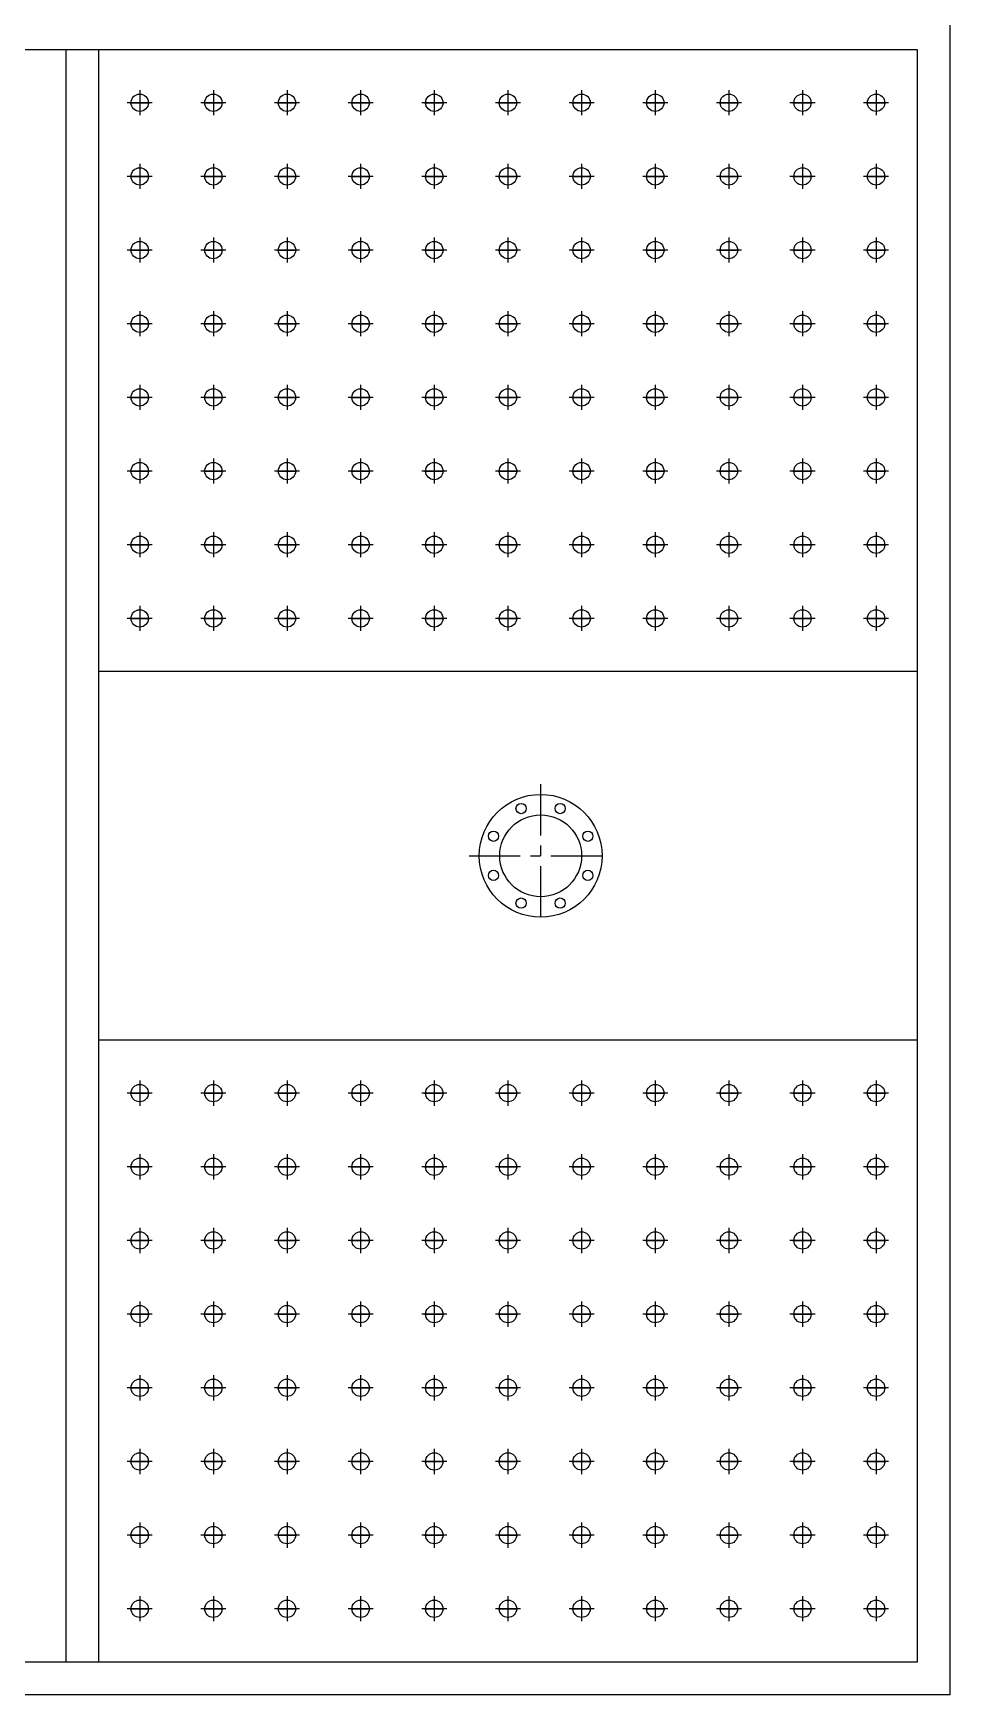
# Model space of a CAD drawing. Header units: millimetres. Extents: x 0 to 16815, y 0 to 11890.
# Drawn here: x 5615 to 6735, y 8006 to 10036 of the extents above; entities that cross this region are included whole.
import ezdxf

# ---------------------------------------------------------------- set-up
doc = ezdxf.new("R2010")
doc.units = ezdxf.units.MM
doc.linetypes.add('CENTER', pattern=[2, 1.25, -0.25, 0.25, -0.25])
doc.layers.add('CENTER', color=1, linetype='CENTER')

msp = doc.modelspace()

# ---------------------------------------------------------------- linework, layer by layer
at = {"color": 3}
for p, q in [((5654.8, 8046.3), (5654.8, 10016.3)), ((5694.8, 8046.3), (5694.8, 10016.3)), ((6694.8, 9256.3), (5694.8, 9256.3)), ((5694.8, 8806.3), (6694.8, 8806.3))]:
    msp.add_line(p, q, dxfattribs=at)
for points in [[(2634.8, 8006.3), (2634.8, 10056.3), (6734.8, 10056.3), (6734.8, 8006.3)], [(2674.8, 8046.3), (2674.8, 10016.3), (6694.8, 10016.3), (6694.8, 8046.3)]]:
    msp.add_lwpolyline(points, close=True, dxfattribs=at)
for centre in [(5744.8, 9951.3), (5834.8, 9951.3), (5924.8, 9951.3), (6014.8, 9951.3), (6104.8, 9951.3), (6194.8, 9951.3), (6284.8, 9951.3), (6374.8, 9951.3), (6464.8, 9951.3), (6554.8, 9951.3), (6644.8, 9951.3), (5744.8, 9861.3), (5834.8, 9861.3), (5924.8, 9861.3), (6014.8, 9861.3), (6104.8, 9861.3), (6194.8, 9861.3), (6284.8, 9861.3), (6374.8, 9861.3), (6464.8, 9861.3), (6554.8, 9861.3), (6644.8, 9861.3), (5744.8, 9771.3), (5834.8, 9771.3), (5924.8, 9771.3), (6014.8, 9771.3), (6104.8, 9771.3), (6194.8, 9771.3), (6284.8, 9771.3), (6374.8, 9771.3), (6464.8, 9771.3), (6554.8, 9771.3), (6644.8, 9771.3), (5744.8, 9681.3), (5834.8, 9681.3), (5924.8, 9681.3), (6014.8, 9681.3), (6104.8, 9681.3), (6194.8, 9681.3), (6284.8, 9681.3), (6374.8, 9681.3), (6464.8, 9681.3), (6554.8, 9681.3), (6644.8, 9681.3), (5744.8, 9591.3), (5834.8, 9591.3), (5924.8, 9591.3), (6014.8, 9591.3), (6104.8, 9591.3), (6194.8, 9591.3), (6284.8, 9591.3), (6374.8, 9591.3), (6464.8, 9591.3), (6554.8, 9591.3), (6644.8, 9591.3), (5744.8, 9501.3), (5834.8, 9501.3), (5924.8, 9501.3), (6014.8, 9501.3), (6104.8, 9501.3), (6194.8, 9501.3), (6284.8, 9501.3), (6374.8, 9501.3), (6464.8, 9501.3), (6554.8, 9501.3), (6644.8, 9501.3), (5744.8, 9411.3), (5834.8, 9411.3), (5924.8, 9411.3), (6014.8, 9411.3), (6104.8, 9411.3), (6194.8, 9411.3), (6284.8, 9411.3), (6374.8, 9411.3), (6464.8, 9411.3), (6554.8, 9411.3), (6644.8, 9411.3), (5744.8, 9321.3), (5834.8, 9321.3), (5924.8, 9321.3), (6014.8, 9321.3), (6104.8, 9321.3), (6194.8, 9321.3), (6284.8, 9321.3), (6374.8, 9321.3), (6464.8, 9321.3), (6554.8, 9321.3), (6644.8, 9321.3), (5744.8, 8741.3), (5834.8, 8741.3), (5924.8, 8741.3), (6014.8, 8741.3), (6104.8, 8741.3), (6194.8, 8741.3), (6284.8, 8741.3), (6374.8, 8741.3), (6464.8, 8741.3), (6554.8, 8741.3), (6644.8, 8741.3), (5744.8, 8651.3), (5834.8, 8651.3), (5924.8, 8651.3), (6014.8, 8651.3), (6104.8, 8651.3), (6194.8, 8651.3), (6284.8, 8651.3), (6374.8, 8651.3), (6464.8, 8651.3), (6554.8, 8651.3), (6644.8, 8651.3), (5744.8, 8561.3), (5834.8, 8561.3), (5924.8, 8561.3), (6014.8, 8561.3), (6104.8, 8561.3), (6194.8, 8561.3), (6284.8, 8561.3), (6374.8, 8561.3), (6464.8, 8561.3), (6554.8, 8561.3), (6644.8, 8561.3), (5744.8, 8471.3), (5834.8, 8471.3), (5924.8, 8471.3), (6014.8, 8471.3), (6104.8, 8471.3), (6194.8, 8471.3), (6284.8, 8471.3), (6374.8, 8471.3), (6464.8, 8471.3), (6554.8, 8471.3), (6644.8, 8471.3), (5744.8, 8381.3), (5834.8, 8381.3), (5924.8, 8381.3), (6014.8, 8381.3), (6104.8, 8381.3), (6194.8, 8381.3), (6284.8, 8381.3), (6374.8, 8381.3), (6464.8, 8381.3), (6554.8, 8381.3), (6644.8, 8381.3), (5744.8, 8291.3), (5834.8, 8291.3), (5924.8, 8291.3), (6014.8, 8291.3), (6104.8, 8291.3), (6194.8, 8291.3), (6284.8, 8291.3), (6374.8, 8291.3), (6464.8, 8291.3), (6554.8, 8291.3), (6644.8, 8291.3), (5744.8, 8201.3), (5834.8, 8201.3), (5924.8, 8201.3), (6014.8, 8201.3), (6104.8, 8201.3), (6194.8, 8201.3), (6284.8, 8201.3), (6374.8, 8201.3), (6464.8, 8201.3), (6554.8, 8201.3), (6644.8, 8201.3), (5744.8, 8111.3), (5834.8, 8111.3), (5924.8, 8111.3), (6014.8, 8111.3), (6104.8, 8111.3), (6194.8, 8111.3), (6284.8, 8111.3), (6374.8, 8111.3), (6464.8, 8111.3), (6554.8, 8111.3), (6644.8, 8111.3)]:
    msp.add_circle(centre, 10.6)
for centre, radius in [((6234.8, 9031.3), 75), ((6210.9, 9089), 6.25), ((6258.7, 9089), 6.25), ((6234.8, 9031.3), 50), ((6177.1, 9055.2), 6.25), ((6292.5, 9055.2), 6.25), ((6177.1, 9007.4), 6.25), ((6292.5, 9007.4), 6.25), ((6210.9, 8973.5), 6.25), ((6258.7, 8973.5), 6.25)]:
    msp.add_circle(centre, radius, dxfattribs=at)
at = {"layer": 'CENTER', "linetype": 'CENTER', "ltscale": 50}
for p, q in [((5760.1, 9951.3), (5729.5, 9951.3)), ((5733, 9951.3), (5756.6, 9951.3)), ((5756.6, 9951.3), (5733, 9951.3)), ((5733, 9951.3), (5756.6, 9951.3)), ((5744.8, 9966.6), (5744.8, 9936)), ((5744.8, 9963), (5744.8, 9939.5)), ((5850.1, 9951.3), (5819.5, 9951.3)), ((5823, 9951.3), (5846.6, 9951.3)), ((5846.6, 9951.3), (5823, 9951.3)), ((5823, 9951.3), (5846.6, 9951.3)), ((5834.8, 9966.6), (5834.8, 9936)), ((5834.8, 9963), (5834.8, 9939.5)), ((5940.1, 9951.3), (5909.5, 9951.3)), ((5913, 9951.3), (5936.6, 9951.3)), ((5936.6, 9951.3), (5913, 9951.3)), ((5913, 9951.3), (5936.6, 9951.3)), ((5924.8, 9966.6), (5924.8, 9936)), ((5924.8, 9963), (5924.8, 9939.5)), ((6030.1, 9951.3), (5999.5, 9951.3)), ((6003, 9951.3), (6026.6, 9951.3)), ((6026.6, 9951.3), (6003, 9951.3)), ((6003, 9951.3), (6026.6, 9951.3)), ((6014.8, 9966.6), (6014.8, 9936)), ((6014.8, 9963), (6014.8, 9939.5)), ((6120.1, 9951.3), (6089.5, 9951.3)), ((6093, 9951.3), (6116.6, 9951.3)), ((6116.6, 9951.3), (6093, 9951.3)), ((6093, 9951.3), (6116.6, 9951.3)), ((6104.8, 9966.6), (6104.8, 9936)), ((6104.8, 9963), (6104.8, 9939.5)), ((6210.1, 9951.3), (6179.5, 9951.3)), ((6183, 9951.3), (6206.6, 9951.3)), ((6206.6, 9951.3), (6183, 9951.3)), ((6183, 9951.3), (6206.6, 9951.3)), ((6194.8, 9966.6), (6194.8, 9936)), ((6194.8, 9963), (6194.8, 9939.5)), ((6300.1, 9951.3), (6269.5, 9951.3)), ((6273, 9951.3), (6296.6, 9951.3)), ((6296.6, 9951.3), (6273, 9951.3)), ((6273, 9951.3), (6296.6, 9951.3)), ((6284.8, 9966.6), (6284.8, 9936)), ((6284.8, 9963), (6284.8, 9939.5)), ((6390.1, 9951.3), (6359.5, 9951.3)), ((6363, 9951.3), (6386.6, 9951.3)), ((6386.6, 9951.3), (6363, 9951.3)), ((6363, 9951.3), (6386.6, 9951.3)), ((6374.8, 9966.6), (6374.8, 9936)), ((6374.8, 9963), (6374.8, 9939.5)), ((6480.1, 9951.3), (6449.5, 9951.3)), ((6453, 9951.3), (6476.6, 9951.3)), ((6476.6, 9951.3), (6453, 9951.3)), ((6453, 9951.3), (6476.6, 9951.3)), ((6464.8, 9966.6), (6464.8, 9936)), ((6464.8, 9963), (6464.8, 9939.5)), ((6570.1, 9951.3), (6539.5, 9951.3)), ((6543, 9951.3), (6566.6, 9951.3)), ((6566.6, 9951.3), (6543, 9951.3)), ((6543, 9951.3), (6566.6, 9951.3)), ((6554.8, 9966.6), (6554.8, 9936)), ((6554.8, 9963), (6554.8, 9939.5)), ((6660.1, 9951.3), (6629.5, 9951.3)), ((6633, 9951.3), (6656.6, 9951.3)), ((6656.6, 9951.3), (6633, 9951.3)), ((6633, 9951.3), (6656.6, 9951.3)), ((6644.8, 9966.6), (6644.8, 9936)), ((6644.8, 9963), (6644.8, 9939.5)), ((5744.8, 9876.6), (5744.8, 9846)), ((5744.8, 9873), (5744.8, 9849.5)), ((5834.8, 9876.6), (5834.8, 9846)), ((5834.8, 9873), (5834.8, 9849.5)), ((5924.8, 9876.6), (5924.8, 9846)), ((5924.8, 9873), (5924.8, 9849.5)), ((6014.8, 9876.6), (6014.8, 9846)), ((6014.8, 9873), (6014.8, 9849.5)), ((6104.8, 9876.6), (6104.8, 9846)), ((6104.8, 9873), (6104.8, 9849.5)), ((6194.8, 9876.6), (6194.8, 9846)), ((6194.8, 9873), (6194.8, 9849.5)), ((6284.8, 9876.6), (6284.8, 9846)), ((6284.8, 9873), (6284.8, 9849.5)), ((6374.8, 9876.6), (6374.8, 9846)), ((6374.8, 9873), (6374.8, 9849.5)), ((6464.8, 9876.6), (6464.8, 9846)), ((6464.8, 9873), (6464.8, 9849.5)), ((6554.8, 9876.6), (6554.8, 9846)), ((6554.8, 9873), (6554.8, 9849.5)), ((6644.8, 9876.6), (6644.8, 9846)), ((6644.8, 9873), (6644.8, 9849.5)), ((5760.1, 9861.3), (5729.5, 9861.3)), ((5733, 9861.3), (5756.6, 9861.3)), ((5756.6, 9861.3), (5733, 9861.3)), ((5733, 9861.3), (5756.6, 9861.3)), ((5850.1, 9861.3), (5819.5, 9861.3)), ((5823, 9861.3), (5846.6, 9861.3)), ((5846.6, 9861.3), (5823, 9861.3)), ((5823, 9861.3), (5846.6, 9861.3)), ((5940.1, 9861.3), (5909.5, 9861.3)), ((5913, 9861.3), (5936.6, 9861.3)), ((5936.6, 9861.3), (5913, 9861.3)), ((5913, 9861.3), (5936.6, 9861.3)), ((6030.1, 9861.3), (5999.5, 9861.3)), ((6003, 9861.3), (6026.6, 9861.3)), ((6026.6, 9861.3), (6003, 9861.3)), ((6003, 9861.3), (6026.6, 9861.3)), ((6120.1, 9861.3), (6089.5, 9861.3)), ((6093, 9861.3), (6116.6, 9861.3)), ((6116.6, 9861.3), (6093, 9861.3)), ((6093, 9861.3), (6116.6, 9861.3)), ((6210.1, 9861.3), (6179.5, 9861.3)), ((6183, 9861.3), (6206.6, 9861.3)), ((6206.6, 9861.3), (6183, 9861.3)), ((6183, 9861.3), (6206.6, 9861.3)), ((6300.1, 9861.3), (6269.5, 9861.3)), ((6273, 9861.3), (6296.6, 9861.3)), ((6296.6, 9861.3), (6273, 9861.3)), ((6273, 9861.3), (6296.6, 9861.3)), ((6390.1, 9861.3), (6359.5, 9861.3)), ((6363, 9861.3), (6386.6, 9861.3)), ((6386.6, 9861.3), (6363, 9861.3)), ((6363, 9861.3), (6386.6, 9861.3)), ((6480.1, 9861.3), (6449.5, 9861.3)), ((6453, 9861.3), (6476.6, 9861.3)), ((6476.6, 9861.3), (6453, 9861.3)), ((6453, 9861.3), (6476.6, 9861.3)), ((6570.1, 9861.3), (6539.5, 9861.3)), ((6543, 9861.3), (6566.6, 9861.3)), ((6566.6, 9861.3), (6543, 9861.3)), ((6543, 9861.3), (6566.6, 9861.3)), ((6660.1, 9861.3), (6629.5, 9861.3)), ((6633, 9861.3), (6656.6, 9861.3)), ((6656.6, 9861.3), (6633, 9861.3)), ((6633, 9861.3), (6656.6, 9861.3)), ((5744.8, 9786.6), (5744.8, 9756)), ((5834.8, 9786.6), (5834.8, 9756)), ((5924.8, 9786.6), (5924.8, 9756)), ((6014.8, 9786.6), (6014.8, 9756)), ((6104.8, 9786.6), (6104.8, 9756)), ((6194.8, 9786.6), (6194.8, 9756)), ((6284.8, 9786.6), (6284.8, 9756)), ((6374.8, 9786.6), (6374.8, 9756)), ((6464.8, 9786.6), (6464.8, 9756)), ((6554.8, 9786.6), (6554.8, 9756)), ((6644.8, 9786.6), (6644.8, 9756)), ((5760.1, 9771.3), (5729.5, 9771.3)), ((5733, 9771.3), (5756.6, 9771.3)), ((5756.6, 9771.3), (5733, 9771.3)), ((5733, 9771.3), (5756.6, 9771.3)), ((5744.8, 9783), (5744.8, 9759.5)), ((5850.1, 9771.3), (5819.5, 9771.3)), ((5823, 9771.3), (5846.6, 9771.3)), ((5846.6, 9771.3), (5823, 9771.3)), ((5823, 9771.3), (5846.6, 9771.3)), ((5834.8, 9783), (5834.8, 9759.5)), ((5940.1, 9771.3), (5909.5, 9771.3)), ((5913, 9771.3), (5936.6, 9771.3)), ((5936.6, 9771.3), (5913, 9771.3)), ((5913, 9771.3), (5936.6, 9771.3)), ((5924.8, 9783), (5924.8, 9759.5)), ((6030.1, 9771.3), (5999.5, 9771.3)), ((6003, 9771.3), (6026.6, 9771.3)), ((6026.6, 9771.3), (6003, 9771.3)), ((6003, 9771.3), (6026.6, 9771.3)), ((6014.8, 9783), (6014.8, 9759.5)), ((6120.1, 9771.3), (6089.5, 9771.3)), ((6093, 9771.3), (6116.6, 9771.3)), ((6116.6, 9771.3), (6093, 9771.3)), ((6093, 9771.3), (6116.6, 9771.3)), ((6104.8, 9783), (6104.8, 9759.5)), ((6210.1, 9771.3), (6179.5, 9771.3)), ((6183, 9771.3), (6206.6, 9771.3)), ((6206.6, 9771.3), (6183, 9771.3)), ((6183, 9771.3), (6206.6, 9771.3)), ((6194.8, 9783), (6194.8, 9759.5)), ((6300.1, 9771.3), (6269.5, 9771.3)), ((6273, 9771.3), (6296.6, 9771.3)), ((6296.6, 9771.3), (6273, 9771.3)), ((6273, 9771.3), (6296.6, 9771.3)), ((6284.8, 9783), (6284.8, 9759.5)), ((6390.1, 9771.3), (6359.5, 9771.3)), ((6363, 9771.3), (6386.6, 9771.3)), ((6386.6, 9771.3), (6363, 9771.3)), ((6363, 9771.3), (6386.6, 9771.3)), ((6374.8, 9783), (6374.8, 9759.5)), ((6480.1, 9771.3), (6449.5, 9771.3)), ((6453, 9771.3), (6476.6, 9771.3)), ((6476.6, 9771.3), (6453, 9771.3)), ((6453, 9771.3), (6476.6, 9771.3)), ((6464.8, 9783), (6464.8, 9759.5)), ((6570.1, 9771.3), (6539.5, 9771.3)), ((6543, 9771.3), (6566.6, 9771.3)), ((6566.6, 9771.3), (6543, 9771.3)), ((6543, 9771.3), (6566.6, 9771.3)), ((6554.8, 9783), (6554.8, 9759.5)), ((6660.1, 9771.3), (6629.5, 9771.3)), ((6633, 9771.3), (6656.6, 9771.3)), ((6656.6, 9771.3), (6633, 9771.3)), ((6633, 9771.3), (6656.6, 9771.3)), ((6644.8, 9783), (6644.8, 9759.5)), ((5744.8, 9696.6), (5744.8, 9666)), ((5744.8, 9693), (5744.8, 9669.5)), ((5834.8, 9696.6), (5834.8, 9666)), ((5834.8, 9693), (5834.8, 9669.5)), ((5924.8, 9696.6), (5924.8, 9666)), ((5924.8, 9693), (5924.8, 9669.5)), ((6014.8, 9696.6), (6014.8, 9666)), ((6014.8, 9693), (6014.8, 9669.5)), ((6104.8, 9696.6), (6104.8, 9666)), ((6104.8, 9693), (6104.8, 9669.5)), ((6194.8, 9696.6), (6194.8, 9666)), ((6194.8, 9693), (6194.8, 9669.5)), ((6284.8, 9696.6), (6284.8, 9666)), ((6284.8, 9693), (6284.8, 9669.5)), ((6374.8, 9696.6), (6374.8, 9666)), ((6374.8, 9693), (6374.8, 9669.5)), ((6464.8, 9696.6), (6464.8, 9666)), ((6464.8, 9693), (6464.8, 9669.5)), ((6554.8, 9696.6), (6554.8, 9666)), ((6554.8, 9693), (6554.8, 9669.5)), ((6644.8, 9696.6), (6644.8, 9666)), ((6644.8, 9693), (6644.8, 9669.5)), ((5760.1, 9681.3), (5729.5, 9681.3)), ((5733, 9681.3), (5756.6, 9681.3)), ((5756.6, 9681.3), (5733, 9681.3)), ((5733, 9681.3), (5756.6, 9681.3)), ((5850.1, 9681.3), (5819.5, 9681.3)), ((5823, 9681.3), (5846.6, 9681.3)), ((5846.6, 9681.3), (5823, 9681.3)), ((5823, 9681.3), (5846.6, 9681.3)), ((5940.1, 9681.3), (5909.5, 9681.3)), ((5913, 9681.3), (5936.6, 9681.3)), ((5936.6, 9681.3), (5913, 9681.3)), ((5913, 9681.3), (5936.6, 9681.3)), ((6030.1, 9681.3), (5999.5, 9681.3)), ((6003, 9681.3), (6026.6, 9681.3)), ((6026.6, 9681.3), (6003, 9681.3)), ((6003, 9681.3), (6026.6, 9681.3)), ((6120.1, 9681.3), (6089.5, 9681.3)), ((6093, 9681.3), (6116.6, 9681.3)), ((6116.6, 9681.3), (6093, 9681.3)), ((6093, 9681.3), (6116.6, 9681.3)), ((6210.1, 9681.3), (6179.5, 9681.3)), ((6183, 9681.3), (6206.6, 9681.3)), ((6206.6, 9681.3), (6183, 9681.3)), ((6183, 9681.3), (6206.6, 9681.3)), ((6300.1, 9681.3), (6269.5, 9681.3)), ((6273, 9681.3), (6296.6, 9681.3)), ((6296.6, 9681.3), (6273, 9681.3)), ((6273, 9681.3), (6296.6, 9681.3)), ((6390.1, 9681.3), (6359.5, 9681.3)), ((6363, 9681.3), (6386.6, 9681.3)), ((6386.6, 9681.3), (6363, 9681.3)), ((6363, 9681.3), (6386.6, 9681.3)), ((6480.1, 9681.3), (6449.5, 9681.3)), ((6453, 9681.3), (6476.6, 9681.3)), ((6476.6, 9681.3), (6453, 9681.3)), ((6453, 9681.3), (6476.6, 9681.3)), ((6570.1, 9681.3), (6539.5, 9681.3)), ((6543, 9681.3), (6566.6, 9681.3)), ((6566.6, 9681.3), (6543, 9681.3)), ((6543, 9681.3), (6566.6, 9681.3)), ((6660.1, 9681.3), (6629.5, 9681.3)), ((6633, 9681.3), (6656.6, 9681.3)), ((6656.6, 9681.3), (6633, 9681.3)), ((6633, 9681.3), (6656.6, 9681.3)), ((5744.8, 9606.6), (5744.8, 9576)), ((5744.8, 9603), (5744.8, 9579.5)), ((5834.8, 9606.6), (5834.8, 9576)), ((5834.8, 9603), (5834.8, 9579.5)), ((5924.8, 9606.6), (5924.8, 9576)), ((5924.8, 9603), (5924.8, 9579.5)), ((6014.8, 9606.6), (6014.8, 9576)), ((6014.8, 9603), (6014.8, 9579.5)), ((6104.8, 9606.6), (6104.8, 9576)), ((6104.8, 9603), (6104.8, 9579.5)), ((6194.8, 9606.6), (6194.8, 9576)), ((6194.8, 9603), (6194.8, 9579.5)), ((6284.8, 9606.6), (6284.8, 9576)), ((6284.8, 9603), (6284.8, 9579.5)), ((6374.8, 9606.6), (6374.8, 9576)), ((6374.8, 9603), (6374.8, 9579.5)), ((6464.8, 9606.6), (6464.8, 9576)), ((6464.8, 9603), (6464.8, 9579.5)), ((6554.8, 9606.6), (6554.8, 9576)), ((6554.8, 9603), (6554.8, 9579.5)), ((6644.8, 9606.6), (6644.8, 9576)), ((6644.8, 9603), (6644.8, 9579.5)), ((5760.1, 9591.3), (5729.5, 9591.3)), ((5733, 9591.3), (5756.6, 9591.3)), ((5756.6, 9591.3), (5733, 9591.3)), ((5733, 9591.3), (5756.6, 9591.3)), ((5850.1, 9591.3), (5819.5, 9591.3)), ((5823, 9591.3), (5846.6, 9591.3)), ((5846.6, 9591.3), (5823, 9591.3)), ((5823, 9591.3), (5846.6, 9591.3)), ((5940.1, 9591.3), (5909.5, 9591.3)), ((5913, 9591.3), (5936.6, 9591.3)), ((5936.6, 9591.3), (5913, 9591.3)), ((5913, 9591.3), (5936.6, 9591.3)), ((6030.1, 9591.3), (5999.5, 9591.3)), ((6003, 9591.3), (6026.6, 9591.3)), ((6026.6, 9591.3), (6003, 9591.3)), ((6003, 9591.3), (6026.6, 9591.3)), ((6120.1, 9591.3), (6089.5, 9591.3)), ((6093, 9591.3), (6116.6, 9591.3)), ((6116.6, 9591.3), (6093, 9591.3)), ((6093, 9591.3), (6116.6, 9591.3)), ((6210.1, 9591.3), (6179.5, 9591.3)), ((6183, 9591.3), (6206.6, 9591.3)), ((6206.6, 9591.3), (6183, 9591.3)), ((6183, 9591.3), (6206.6, 9591.3)), ((6300.1, 9591.3), (6269.5, 9591.3)), ((6273, 9591.3), (6296.6, 9591.3)), ((6296.6, 9591.3), (6273, 9591.3)), ((6273, 9591.3), (6296.6, 9591.3)), ((6390.1, 9591.3), (6359.5, 9591.3)), ((6363, 9591.3), (6386.6, 9591.3)), ((6386.6, 9591.3), (6363, 9591.3)), ((6363, 9591.3), (6386.6, 9591.3)), ((6480.1, 9591.3), (6449.5, 9591.3)), ((6453, 9591.3), (6476.6, 9591.3)), ((6476.6, 9591.3), (6453, 9591.3)), ((6453, 9591.3), (6476.6, 9591.3)), ((6570.1, 9591.3), (6539.5, 9591.3)), ((6543, 9591.3), (6566.6, 9591.3)), ((6566.6, 9591.3), (6543, 9591.3)), ((6543, 9591.3), (6566.6, 9591.3)), ((6660.1, 9591.3), (6629.5, 9591.3)), ((6633, 9591.3), (6656.6, 9591.3)), ((6656.6, 9591.3), (6633, 9591.3)), ((6633, 9591.3), (6656.6, 9591.3)), ((5760.1, 9501.3), (5729.5, 9501.3)), ((5733, 9501.3), (5756.6, 9501.3)), ((5756.6, 9501.3), (5733, 9501.3)), ((5733, 9501.3), (5756.6, 9501.3)), ((5744.8, 9516.6), (5744.8, 9486)), ((5744.8, 9513), (5744.8, 9489.5)), ((5850.1, 9501.3), (5819.5, 9501.3)), ((5823, 9501.3), (5846.6, 9501.3)), ((5846.6, 9501.3), (5823, 9501.3)), ((5823, 9501.3), (5846.6, 9501.3)), ((5834.8, 9516.6), (5834.8, 9486)), ((5834.8, 9513), (5834.8, 9489.5)), ((5940.1, 9501.3), (5909.5, 9501.3)), ((5913, 9501.3), (5936.6, 9501.3)), ((5936.6, 9501.3), (5913, 9501.3)), ((5913, 9501.3), (5936.6, 9501.3)), ((5924.8, 9516.6), (5924.8, 9486)), ((5924.8, 9513), (5924.8, 9489.5)), ((6030.1, 9501.3), (5999.5, 9501.3)), ((6003, 9501.3), (6026.6, 9501.3)), ((6026.6, 9501.3), (6003, 9501.3)), ((6003, 9501.3), (6026.6, 9501.3)), ((6014.8, 9516.6), (6014.8, 9486)), ((6014.8, 9513), (6014.8, 9489.5)), ((6120.1, 9501.3), (6089.5, 9501.3)), ((6093, 9501.3), (6116.6, 9501.3)), ((6116.6, 9501.3), (6093, 9501.3)), ((6093, 9501.3), (6116.6, 9501.3)), ((6104.8, 9516.6), (6104.8, 9486)), ((6104.8, 9513), (6104.8, 9489.5)), ((6210.1, 9501.3), (6179.5, 9501.3)), ((6183, 9501.3), (6206.6, 9501.3)), ((6206.6, 9501.3), (6183, 9501.3)), ((6183, 9501.3), (6206.6, 9501.3)), ((6194.8, 9516.6), (6194.8, 9486)), ((6194.8, 9513), (6194.8, 9489.5)), ((6300.1, 9501.3), (6269.5, 9501.3)), ((6273, 9501.3), (6296.6, 9501.3)), ((6296.6, 9501.3), (6273, 9501.3)), ((6273, 9501.3), (6296.6, 9501.3)), ((6284.8, 9516.6), (6284.8, 9486)), ((6284.8, 9513), (6284.8, 9489.5)), ((6390.1, 9501.3), (6359.5, 9501.3)), ((6363, 9501.3), (6386.6, 9501.3)), ((6386.6, 9501.3), (6363, 9501.3)), ((6363, 9501.3), (6386.6, 9501.3)), ((6374.8, 9516.6), (6374.8, 9486)), ((6374.8, 9513), (6374.8, 9489.5)), ((6480.1, 9501.3), (6449.5, 9501.3)), ((6453, 9501.3), (6476.6, 9501.3)), ((6476.6, 9501.3), (6453, 9501.3)), ((6453, 9501.3), (6476.6, 9501.3)), ((6464.8, 9516.6), (6464.8, 9486)), ((6464.8, 9513), (6464.8, 9489.5)), ((6570.1, 9501.3), (6539.5, 9501.3)), ((6543, 9501.3), (6566.6, 9501.3)), ((6566.6, 9501.3), (6543, 9501.3)), ((6543, 9501.3), (6566.6, 9501.3)), ((6554.8, 9516.6), (6554.8, 9486)), ((6554.8, 9513), (6554.8, 9489.5)), ((6660.1, 9501.3), (6629.5, 9501.3)), ((6633, 9501.3), (6656.6, 9501.3)), ((6656.6, 9501.3), (6633, 9501.3)), ((6633, 9501.3), (6656.6, 9501.3)), ((6644.8, 9516.6), (6644.8, 9486)), ((6644.8, 9513), (6644.8, 9489.5)), ((5744.8, 9426.6), (5744.8, 9396)), ((5744.8, 9423), (5744.8, 9399.5)), ((5834.8, 9426.6), (5834.8, 9396)), ((5834.8, 9423), (5834.8, 9399.5)), ((5924.8, 9426.6), (5924.8, 9396)), ((5924.8, 9423), (5924.8, 9399.5)), ((6014.8, 9426.6), (6014.8, 9396)), ((6014.8, 9423), (6014.8, 9399.5)), ((6104.8, 9426.6), (6104.8, 9396)), ((6104.8, 9423), (6104.8, 9399.5)), ((6194.8, 9426.6), (6194.8, 9396)), ((6194.8, 9423), (6194.8, 9399.5)), ((6284.8, 9426.6), (6284.8, 9396)), ((6284.8, 9423), (6284.8, 9399.5)), ((6374.8, 9426.6), (6374.8, 9396)), ((6374.8, 9423), (6374.8, 9399.5)), ((6464.8, 9426.6), (6464.8, 9396)), ((6464.8, 9423), (6464.8, 9399.5)), ((6554.8, 9426.6), (6554.8, 9396)), ((6554.8, 9423), (6554.8, 9399.5)), ((6644.8, 9426.6), (6644.8, 9396)), ((6644.8, 9423), (6644.8, 9399.5)), ((5760.1, 9411.3), (5729.5, 9411.3)), ((5733, 9411.3), (5756.6, 9411.3)), ((5756.6, 9411.3), (5733, 9411.3)), ((5733, 9411.3), (5756.6, 9411.3)), ((5850.1, 9411.3), (5819.5, 9411.3)), ((5823, 9411.3), (5846.6, 9411.3)), ((5846.6, 9411.3), (5823, 9411.3)), ((5823, 9411.3), (5846.6, 9411.3)), ((5940.1, 9411.3), (5909.5, 9411.3)), ((5913, 9411.3), (5936.6, 9411.3)), ((5936.6, 9411.3), (5913, 9411.3)), ((5913, 9411.3), (5936.6, 9411.3)), ((6030.1, 9411.3), (5999.5, 9411.3)), ((6003, 9411.3), (6026.6, 9411.3)), ((6026.6, 9411.3), (6003, 9411.3)), ((6003, 9411.3), (6026.6, 9411.3)), ((6120.1, 9411.3), (6089.5, 9411.3)), ((6093, 9411.3), (6116.6, 9411.3)), ((6116.6, 9411.3), (6093, 9411.3)), ((6093, 9411.3), (6116.6, 9411.3)), ((6210.1, 9411.3), (6179.5, 9411.3)), ((6183, 9411.3), (6206.6, 9411.3)), ((6206.6, 9411.3), (6183, 9411.3)), ((6183, 9411.3), (6206.6, 9411.3)), ((6300.1, 9411.3), (6269.5, 9411.3)), ((6273, 9411.3), (6296.6, 9411.3)), ((6296.6, 9411.3), (6273, 9411.3)), ((6273, 9411.3), (6296.6, 9411.3)), ((6390.1, 9411.3), (6359.5, 9411.3)), ((6363, 9411.3), (6386.6, 9411.3)), ((6386.6, 9411.3), (6363, 9411.3)), ((6363, 9411.3), (6386.6, 9411.3)), ((6480.1, 9411.3), (6449.5, 9411.3)), ((6453, 9411.3), (6476.6, 9411.3)), ((6476.6, 9411.3), (6453, 9411.3)), ((6453, 9411.3), (6476.6, 9411.3)), ((6570.1, 9411.3), (6539.5, 9411.3)), ((6543, 9411.3), (6566.6, 9411.3)), ((6566.6, 9411.3), (6543, 9411.3)), ((6543, 9411.3), (6566.6, 9411.3)), ((6660.1, 9411.3), (6629.5, 9411.3)), ((6633, 9411.3), (6656.6, 9411.3)), ((6656.6, 9411.3), (6633, 9411.3)), ((6633, 9411.3), (6656.6, 9411.3)), ((5760.1, 9321.3), (5729.5, 9321.3)), ((5733, 9321.3), (5756.6, 9321.3)), ((5756.6, 9321.3), (5733, 9321.3)), ((5733, 9321.3), (5756.6, 9321.3)), ((5744.8, 9336.6), (5744.8, 9306)), ((5744.8, 9333), (5744.8, 9309.5)), ((5850.1, 9321.3), (5819.5, 9321.3)), ((5823, 9321.3), (5846.6, 9321.3)), ((5846.6, 9321.3), (5823, 9321.3)), ((5823, 9321.3), (5846.6, 9321.3)), ((5834.8, 9336.6), (5834.8, 9306)), ((5834.8, 9333), (5834.8, 9309.5)), ((5940.1, 9321.3), (5909.5, 9321.3)), ((5913, 9321.3), (5936.6, 9321.3)), ((5936.6, 9321.3), (5913, 9321.3)), ((5913, 9321.3), (5936.6, 9321.3)), ((5924.8, 9336.6), (5924.8, 9306)), ((5924.8, 9333), (5924.8, 9309.5)), ((6030.1, 9321.3), (5999.5, 9321.3)), ((6003, 9321.3), (6026.6, 9321.3)), ((6026.6, 9321.3), (6003, 9321.3)), ((6003, 9321.3), (6026.6, 9321.3)), ((6014.8, 9336.6), (6014.8, 9306)), ((6014.8, 9333), (6014.8, 9309.5)), ((6120.1, 9321.3), (6089.5, 9321.3)), ((6093, 9321.3), (6116.6, 9321.3)), ((6116.6, 9321.3), (6093, 9321.3)), ((6093, 9321.3), (6116.6, 9321.3)), ((6104.8, 9336.6), (6104.8, 9306)), ((6104.8, 9333), (6104.8, 9309.5)), ((6210.1, 9321.3), (6179.5, 9321.3)), ((6183, 9321.3), (6206.6, 9321.3)), ((6206.6, 9321.3), (6183, 9321.3)), ((6183, 9321.3), (6206.6, 9321.3)), ((6194.8, 9336.6), (6194.8, 9306)), ((6194.8, 9333), (6194.8, 9309.5)), ((6300.1, 9321.3), (6269.5, 9321.3)), ((6273, 9321.3), (6296.6, 9321.3)), ((6296.6, 9321.3), (6273, 9321.3)), ((6273, 9321.3), (6296.6, 9321.3)), ((6284.8, 9336.6), (6284.8, 9306)), ((6284.8, 9333), (6284.8, 9309.5)), ((6390.1, 9321.3), (6359.5, 9321.3)), ((6363, 9321.3), (6386.6, 9321.3)), ((6386.6, 9321.3), (6363, 9321.3)), ((6363, 9321.3), (6386.6, 9321.3)), ((6374.8, 9336.6), (6374.8, 9306)), ((6374.8, 9333), (6374.8, 9309.5)), ((6480.1, 9321.3), (6449.5, 9321.3)), ((6453, 9321.3), (6476.6, 9321.3)), ((6476.6, 9321.3), (6453, 9321.3)), ((6453, 9321.3), (6476.6, 9321.3)), ((6464.8, 9336.6), (6464.8, 9306)), ((6464.8, 9333), (6464.8, 9309.5)), ((6570.1, 9321.3), (6539.5, 9321.3)), ((6543, 9321.3), (6566.6, 9321.3)), ((6566.6, 9321.3), (6543, 9321.3)), ((6543, 9321.3), (6566.6, 9321.3)), ((6554.8, 9336.6), (6554.8, 9306)), ((6554.8, 9333), (6554.8, 9309.5)), ((6660.1, 9321.3), (6629.5, 9321.3)), ((6633, 9321.3), (6656.6, 9321.3)), ((6656.6, 9321.3), (6633, 9321.3)), ((6633, 9321.3), (6656.6, 9321.3)), ((6644.8, 9336.6), (6644.8, 9306)), ((6644.8, 9333), (6644.8, 9309.5)), ((6234.8, 9118.8), (6234.8, 8943.8)), ((6147.3, 9031.3), (6322.3, 9031.3)), ((5744.8, 8756.6), (5744.8, 8726)), ((5744.8, 8753), (5744.8, 8729.5)), ((5834.8, 8756.6), (5834.8, 8726)), ((5834.8, 8753), (5834.8, 8729.5)), ((5924.8, 8756.6), (5924.8, 8726)), ((5924.8, 8753), (5924.8, 8729.5)), ((6014.8, 8756.6), (6014.8, 8726)), ((6014.8, 8753), (6014.8, 8729.5)), ((6104.8, 8756.6), (6104.8, 8726)), ((6104.8, 8753), (6104.8, 8729.5)), ((6194.8, 8756.6), (6194.8, 8726)), ((6194.8, 8753), (6194.8, 8729.5)), ((6284.8, 8756.6), (6284.8, 8726)), ((6284.8, 8753), (6284.8, 8729.5)), ((6374.8, 8756.6), (6374.8, 8726)), ((6374.8, 8753), (6374.8, 8729.5)), ((6464.8, 8756.6), (6464.8, 8726)), ((6464.8, 8753), (6464.8, 8729.5)), ((6554.8, 8756.6), (6554.8, 8726)), ((6554.8, 8753), (6554.8, 8729.5)), ((6644.8, 8756.6), (6644.8, 8726)), ((6644.8, 8753), (6644.8, 8729.5)), ((5760.1, 8741.3), (5729.5, 8741.3)), ((5733, 8741.3), (5756.6, 8741.3)), ((5756.6, 8741.3), (5733, 8741.3)), ((5733, 8741.3), (5756.6, 8741.3)), ((5850.1, 8741.3), (5819.5, 8741.3)), ((5823, 8741.3), (5846.6, 8741.3)), ((5846.6, 8741.3), (5823, 8741.3)), ((5823, 8741.3), (5846.6, 8741.3)), ((5940.1, 8741.3), (5909.5, 8741.3)), ((5913, 8741.3), (5936.6, 8741.3)), ((5936.6, 8741.3), (5913, 8741.3)), ((5913, 8741.3), (5936.6, 8741.3)), ((6030.1, 8741.3), (5999.5, 8741.3)), ((6003, 8741.3), (6026.6, 8741.3)), ((6026.6, 8741.3), (6003, 8741.3)), ((6003, 8741.3), (6026.6, 8741.3)), ((6120.1, 8741.3), (6089.5, 8741.3)), ((6093, 8741.3), (6116.6, 8741.3)), ((6116.6, 8741.3), (6093, 8741.3)), ((6093, 8741.3), (6116.6, 8741.3)), ((6210.1, 8741.3), (6179.5, 8741.3)), ((6183, 8741.3), (6206.6, 8741.3)), ((6206.6, 8741.3), (6183, 8741.3)), ((6183, 8741.3), (6206.6, 8741.3)), ((6300.1, 8741.3), (6269.5, 8741.3)), ((6273, 8741.3), (6296.6, 8741.3)), ((6296.6, 8741.3), (6273, 8741.3)), ((6273, 8741.3), (6296.6, 8741.3)), ((6390.1, 8741.3), (6359.5, 8741.3)), ((6363, 8741.3), (6386.6, 8741.3)), ((6386.6, 8741.3), (6363, 8741.3)), ((6363, 8741.3), (6386.6, 8741.3)), ((6480.1, 8741.3), (6449.5, 8741.3)), ((6453, 8741.3), (6476.6, 8741.3)), ((6476.6, 8741.3), (6453, 8741.3)), ((6453, 8741.3), (6476.6, 8741.3)), ((6570.1, 8741.3), (6539.5, 8741.3)), ((6543, 8741.3), (6566.6, 8741.3)), ((6566.6, 8741.3), (6543, 8741.3)), ((6543, 8741.3), (6566.6, 8741.3)), ((6660.1, 8741.3), (6629.5, 8741.3)), ((6633, 8741.3), (6656.6, 8741.3)), ((6656.6, 8741.3), (6633, 8741.3)), ((6633, 8741.3), (6656.6, 8741.3)), ((5760.1, 8651.3), (5729.5, 8651.3)), ((5733, 8651.3), (5756.6, 8651.3)), ((5756.6, 8651.3), (5733, 8651.3)), ((5733, 8651.3), (5756.6, 8651.3)), ((5744.8, 8666.6), (5744.8, 8636)), ((5744.8, 8663), (5744.8, 8639.5)), ((5850.1, 8651.3), (5819.5, 8651.3)), ((5823, 8651.3), (5846.6, 8651.3)), ((5846.6, 8651.3), (5823, 8651.3)), ((5823, 8651.3), (5846.6, 8651.3)), ((5834.8, 8666.6), (5834.8, 8636)), ((5834.8, 8663), (5834.8, 8639.5)), ((5940.1, 8651.3), (5909.5, 8651.3)), ((5913, 8651.3), (5936.6, 8651.3)), ((5936.6, 8651.3), (5913, 8651.3)), ((5913, 8651.3), (5936.6, 8651.3)), ((5924.8, 8666.6), (5924.8, 8636)), ((5924.8, 8663), (5924.8, 8639.5)), ((6030.1, 8651.3), (5999.5, 8651.3)), ((6003, 8651.3), (6026.6, 8651.3)), ((6026.6, 8651.3), (6003, 8651.3)), ((6003, 8651.3), (6026.6, 8651.3)), ((6014.8, 8666.6), (6014.8, 8636)), ((6014.8, 8663), (6014.8, 8639.5)), ((6120.1, 8651.3), (6089.5, 8651.3)), ((6093, 8651.3), (6116.6, 8651.3)), ((6116.6, 8651.3), (6093, 8651.3)), ((6093, 8651.3), (6116.6, 8651.3)), ((6104.8, 8666.6), (6104.8, 8636)), ((6104.8, 8663), (6104.8, 8639.5)), ((6210.1, 8651.3), (6179.5, 8651.3)), ((6183, 8651.3), (6206.6, 8651.3)), ((6206.6, 8651.3), (6183, 8651.3)), ((6183, 8651.3), (6206.6, 8651.3)), ((6194.8, 8666.6), (6194.8, 8636)), ((6194.8, 8663), (6194.8, 8639.5)), ((6300.1, 8651.3), (6269.5, 8651.3)), ((6273, 8651.3), (6296.6, 8651.3)), ((6296.6, 8651.3), (6273, 8651.3)), ((6273, 8651.3), (6296.6, 8651.3)), ((6284.8, 8666.6), (6284.8, 8636)), ((6284.8, 8663), (6284.8, 8639.5)), ((6390.1, 8651.3), (6359.5, 8651.3)), ((6363, 8651.3), (6386.6, 8651.3)), ((6386.6, 8651.3), (6363, 8651.3)), ((6363, 8651.3), (6386.6, 8651.3)), ((6374.8, 8666.6), (6374.8, 8636)), ((6374.8, 8663), (6374.8, 8639.5)), ((6480.1, 8651.3), (6449.5, 8651.3)), ((6453, 8651.3), (6476.6, 8651.3)), ((6476.6, 8651.3), (6453, 8651.3)), ((6453, 8651.3), (6476.6, 8651.3)), ((6464.8, 8666.6), (6464.8, 8636)), ((6464.8, 8663), (6464.8, 8639.5)), ((6570.1, 8651.3), (6539.5, 8651.3)), ((6543, 8651.3), (6566.6, 8651.3)), ((6566.6, 8651.3), (6543, 8651.3)), ((6543, 8651.3), (6566.6, 8651.3)), ((6554.8, 8666.6), (6554.8, 8636)), ((6554.8, 8663), (6554.8, 8639.5)), ((6660.1, 8651.3), (6629.5, 8651.3)), ((6633, 8651.3), (6656.6, 8651.3)), ((6656.6, 8651.3), (6633, 8651.3)), ((6633, 8651.3), (6656.6, 8651.3)), ((6644.8, 8666.6), (6644.8, 8636)), ((6644.8, 8663), (6644.8, 8639.5)), ((5744.8, 8576.6), (5744.8, 8546)), ((5744.8, 8573), (5744.8, 8549.5)), ((5834.8, 8576.6), (5834.8, 8546)), ((5834.8, 8573), (5834.8, 8549.5)), ((5924.8, 8576.6), (5924.8, 8546)), ((5924.8, 8573), (5924.8, 8549.5)), ((6014.8, 8576.6), (6014.8, 8546)), ((6014.8, 8573), (6014.8, 8549.5)), ((6104.8, 8576.6), (6104.8, 8546)), ((6104.8, 8573), (6104.8, 8549.5)), ((6194.8, 8576.6), (6194.8, 8546)), ((6194.8, 8573), (6194.8, 8549.5)), ((6284.8, 8576.6), (6284.8, 8546)), ((6284.8, 8573), (6284.8, 8549.5)), ((6374.8, 8576.6), (6374.8, 8546)), ((6374.8, 8573), (6374.8, 8549.5)), ((6464.8, 8576.6), (6464.8, 8546)), ((6464.8, 8573), (6464.8, 8549.5)), ((6554.8, 8576.6), (6554.8, 8546)), ((6554.8, 8573), (6554.8, 8549.5)), ((6644.8, 8576.6), (6644.8, 8546)), ((6644.8, 8573), (6644.8, 8549.5)), ((5760.1, 8561.3), (5729.5, 8561.3)), ((5733, 8561.3), (5756.6, 8561.3)), ((5756.6, 8561.3), (5733, 8561.3)), ((5733, 8561.3), (5756.6, 8561.3)), ((5850.1, 8561.3), (5819.5, 8561.3)), ((5823, 8561.3), (5846.6, 8561.3)), ((5846.6, 8561.3), (5823, 8561.3)), ((5823, 8561.3), (5846.6, 8561.3)), ((5940.1, 8561.3), (5909.5, 8561.3)), ((5913, 8561.3), (5936.6, 8561.3)), ((5936.6, 8561.3), (5913, 8561.3)), ((5913, 8561.3), (5936.6, 8561.3)), ((6030.1, 8561.3), (5999.5, 8561.3)), ((6003, 8561.3), (6026.6, 8561.3)), ((6026.6, 8561.3), (6003, 8561.3)), ((6003, 8561.3), (6026.6, 8561.3)), ((6120.1, 8561.3), (6089.5, 8561.3)), ((6093, 8561.3), (6116.6, 8561.3)), ((6116.6, 8561.3), (6093, 8561.3)), ((6093, 8561.3), (6116.6, 8561.3)), ((6210.1, 8561.3), (6179.5, 8561.3)), ((6183, 8561.3), (6206.6, 8561.3)), ((6206.6, 8561.3), (6183, 8561.3)), ((6183, 8561.3), (6206.6, 8561.3)), ((6300.1, 8561.3), (6269.5, 8561.3)), ((6273, 8561.3), (6296.6, 8561.3)), ((6296.6, 8561.3), (6273, 8561.3)), ((6273, 8561.3), (6296.6, 8561.3)), ((6390.1, 8561.3), (6359.5, 8561.3)), ((6363, 8561.3), (6386.6, 8561.3)), ((6386.6, 8561.3), (6363, 8561.3)), ((6363, 8561.3), (6386.6, 8561.3)), ((6480.1, 8561.3), (6449.5, 8561.3)), ((6453, 8561.3), (6476.6, 8561.3)), ((6476.6, 8561.3), (6453, 8561.3)), ((6453, 8561.3), (6476.6, 8561.3)), ((6570.1, 8561.3), (6539.5, 8561.3)), ((6543, 8561.3), (6566.6, 8561.3)), ((6566.6, 8561.3), (6543, 8561.3)), ((6543, 8561.3), (6566.6, 8561.3)), ((6660.1, 8561.3), (6629.5, 8561.3)), ((6633, 8561.3), (6656.6, 8561.3)), ((6656.6, 8561.3), (6633, 8561.3)), ((6633, 8561.3), (6656.6, 8561.3)), ((5744.8, 8486.6), (5744.8, 8456)), ((5834.8, 8486.6), (5834.8, 8456)), ((5924.8, 8486.6), (5924.8, 8456)), ((6014.8, 8486.6), (6014.8, 8456)), ((6104.8, 8486.6), (6104.8, 8456)), ((6194.8, 8486.6), (6194.8, 8456)), ((6284.8, 8486.6), (6284.8, 8456)), ((6374.8, 8486.6), (6374.8, 8456)), ((6464.8, 8486.6), (6464.8, 8456)), ((6554.8, 8486.6), (6554.8, 8456)), ((6644.8, 8486.6), (6644.8, 8456)), ((5760.1, 8471.3), (5729.5, 8471.3)), ((5733, 8471.3), (5756.6, 8471.3)), ((5756.6, 8471.3), (5733, 8471.3)), ((5733, 8471.3), (5756.6, 8471.3)), ((5744.8, 8483), (5744.8, 8459.5)), ((5850.1, 8471.3), (5819.5, 8471.3)), ((5823, 8471.3), (5846.6, 8471.3)), ((5846.6, 8471.3), (5823, 8471.3)), ((5823, 8471.3), (5846.6, 8471.3)), ((5834.8, 8483), (5834.8, 8459.5)), ((5940.1, 8471.3), (5909.5, 8471.3)), ((5913, 8471.3), (5936.6, 8471.3)), ((5936.6, 8471.3), (5913, 8471.3)), ((5913, 8471.3), (5936.6, 8471.3)), ((5924.8, 8483), (5924.8, 8459.5)), ((6030.1, 8471.3), (5999.5, 8471.3)), ((6003, 8471.3), (6026.6, 8471.3)), ((6026.6, 8471.3), (6003, 8471.3)), ((6003, 8471.3), (6026.6, 8471.3)), ((6014.8, 8483), (6014.8, 8459.5)), ((6120.1, 8471.3), (6089.5, 8471.3)), ((6093, 8471.3), (6116.6, 8471.3)), ((6116.6, 8471.3), (6093, 8471.3)), ((6093, 8471.3), (6116.6, 8471.3)), ((6104.8, 8483), (6104.8, 8459.5)), ((6210.1, 8471.3), (6179.5, 8471.3)), ((6183, 8471.3), (6206.6, 8471.3)), ((6206.6, 8471.3), (6183, 8471.3)), ((6183, 8471.3), (6206.6, 8471.3)), ((6194.8, 8483), (6194.8, 8459.5)), ((6300.1, 8471.3), (6269.5, 8471.3)), ((6273, 8471.3), (6296.6, 8471.3)), ((6296.6, 8471.3), (6273, 8471.3)), ((6273, 8471.3), (6296.6, 8471.3)), ((6284.8, 8483), (6284.8, 8459.5)), ((6390.1, 8471.3), (6359.5, 8471.3)), ((6363, 8471.3), (6386.6, 8471.3)), ((6386.6, 8471.3), (6363, 8471.3)), ((6363, 8471.3), (6386.6, 8471.3)), ((6374.8, 8483), (6374.8, 8459.5)), ((6480.1, 8471.3), (6449.5, 8471.3)), ((6453, 8471.3), (6476.6, 8471.3)), ((6476.6, 8471.3), (6453, 8471.3)), ((6453, 8471.3), (6476.6, 8471.3)), ((6464.8, 8483), (6464.8, 8459.5)), ((6570.1, 8471.3), (6539.5, 8471.3)), ((6543, 8471.3), (6566.6, 8471.3)), ((6566.6, 8471.3), (6543, 8471.3)), ((6543, 8471.3), (6566.6, 8471.3)), ((6554.8, 8483), (6554.8, 8459.5)), ((6660.1, 8471.3), (6629.5, 8471.3)), ((6633, 8471.3), (6656.6, 8471.3)), ((6656.6, 8471.3), (6633, 8471.3)), ((6633, 8471.3), (6656.6, 8471.3)), ((6644.8, 8483), (6644.8, 8459.5)), ((5744.8, 8396.6), (5744.8, 8366)), ((5744.8, 8393), (5744.8, 8369.5)), ((5834.8, 8396.6), (5834.8, 8366)), ((5834.8, 8393), (5834.8, 8369.5)), ((5924.8, 8396.6), (5924.8, 8366)), ((5924.8, 8393), (5924.8, 8369.5)), ((6014.8, 8396.6), (6014.8, 8366)), ((6014.8, 8393), (6014.8, 8369.5)), ((6104.8, 8396.6), (6104.8, 8366)), ((6104.8, 8393), (6104.8, 8369.5)), ((6194.8, 8396.6), (6194.8, 8366)), ((6194.8, 8393), (6194.8, 8369.5)), ((6284.8, 8396.6), (6284.8, 8366)), ((6284.8, 8393), (6284.8, 8369.5)), ((6374.8, 8396.6), (6374.8, 8366)), ((6374.8, 8393), (6374.8, 8369.5)), ((6464.8, 8396.6), (6464.8, 8366)), ((6464.8, 8393), (6464.8, 8369.5)), ((6554.8, 8396.6), (6554.8, 8366)), ((6554.8, 8393), (6554.8, 8369.5)), ((6644.8, 8396.6), (6644.8, 8366)), ((6644.8, 8393), (6644.8, 8369.5)), ((5760.1, 8381.3), (5729.5, 8381.3)), ((5733, 8381.3), (5756.6, 8381.3)), ((5756.6, 8381.3), (5733, 8381.3)), ((5733, 8381.3), (5756.6, 8381.3)), ((5850.1, 8381.3), (5819.5, 8381.3)), ((5823, 8381.3), (5846.6, 8381.3)), ((5846.6, 8381.3), (5823, 8381.3)), ((5823, 8381.3), (5846.6, 8381.3)), ((5940.1, 8381.3), (5909.5, 8381.3)), ((5913, 8381.3), (5936.6, 8381.3)), ((5936.6, 8381.3), (5913, 8381.3)), ((5913, 8381.3), (5936.6, 8381.3)), ((6030.1, 8381.3), (5999.5, 8381.3)), ((6003, 8381.3), (6026.6, 8381.3)), ((6026.6, 8381.3), (6003, 8381.3)), ((6003, 8381.3), (6026.6, 8381.3)), ((6120.1, 8381.3), (6089.5, 8381.3)), ((6093, 8381.3), (6116.6, 8381.3)), ((6116.6, 8381.3), (6093, 8381.3)), ((6093, 8381.3), (6116.6, 8381.3)), ((6210.1, 8381.3), (6179.5, 8381.3)), ((6183, 8381.3), (6206.6, 8381.3)), ((6206.6, 8381.3), (6183, 8381.3)), ((6183, 8381.3), (6206.6, 8381.3)), ((6300.1, 8381.3), (6269.5, 8381.3)), ((6273, 8381.3), (6296.6, 8381.3)), ((6296.6, 8381.3), (6273, 8381.3)), ((6273, 8381.3), (6296.6, 8381.3)), ((6390.1, 8381.3), (6359.5, 8381.3)), ((6363, 8381.3), (6386.6, 8381.3)), ((6386.6, 8381.3), (6363, 8381.3)), ((6363, 8381.3), (6386.6, 8381.3)), ((6480.1, 8381.3), (6449.5, 8381.3)), ((6453, 8381.3), (6476.6, 8381.3)), ((6476.6, 8381.3), (6453, 8381.3)), ((6453, 8381.3), (6476.6, 8381.3)), ((6570.1, 8381.3), (6539.5, 8381.3)), ((6543, 8381.3), (6566.6, 8381.3)), ((6566.6, 8381.3), (6543, 8381.3)), ((6543, 8381.3), (6566.6, 8381.3)), ((6660.1, 8381.3), (6629.5, 8381.3)), ((6633, 8381.3), (6656.6, 8381.3)), ((6656.6, 8381.3), (6633, 8381.3)), ((6633, 8381.3), (6656.6, 8381.3)), ((5744.8, 8306.6), (5744.8, 8276)), ((5744.8, 8303), (5744.8, 8279.5)), ((5834.8, 8306.6), (5834.8, 8276)), ((5834.8, 8303), (5834.8, 8279.5)), ((5924.8, 8306.6), (5924.8, 8276)), ((5924.8, 8303), (5924.8, 8279.5)), ((6014.8, 8306.6), (6014.8, 8276)), ((6014.8, 8303), (6014.8, 8279.5)), ((6104.8, 8306.6), (6104.8, 8276)), ((6104.8, 8303), (6104.8, 8279.5)), ((6194.8, 8306.6), (6194.8, 8276)), ((6194.8, 8303), (6194.8, 8279.5)), ((6284.8, 8306.6), (6284.8, 8276)), ((6284.8, 8303), (6284.8, 8279.5)), ((6374.8, 8306.6), (6374.8, 8276)), ((6374.8, 8303), (6374.8, 8279.5)), ((6464.8, 8306.6), (6464.8, 8276)), ((6464.8, 8303), (6464.8, 8279.5)), ((6554.8, 8306.6), (6554.8, 8276)), ((6554.8, 8303), (6554.8, 8279.5)), ((6644.8, 8306.6), (6644.8, 8276)), ((6644.8, 8303), (6644.8, 8279.5)), ((5760.1, 8291.3), (5729.5, 8291.3)), ((5733, 8291.3), (5756.6, 8291.3)), ((5756.6, 8291.3), (5733, 8291.3)), ((5733, 8291.3), (5756.6, 8291.3)), ((5850.1, 8291.3), (5819.5, 8291.3)), ((5823, 8291.3), (5846.6, 8291.3)), ((5846.6, 8291.3), (5823, 8291.3)), ((5823, 8291.3), (5846.6, 8291.3)), ((5940.1, 8291.3), (5909.5, 8291.3)), ((5913, 8291.3), (5936.6, 8291.3)), ((5936.6, 8291.3), (5913, 8291.3)), ((5913, 8291.3), (5936.6, 8291.3)), ((6030.1, 8291.3), (5999.5, 8291.3)), ((6003, 8291.3), (6026.6, 8291.3)), ((6026.6, 8291.3), (6003, 8291.3)), ((6003, 8291.3), (6026.6, 8291.3)), ((6120.1, 8291.3), (6089.5, 8291.3)), ((6093, 8291.3), (6116.6, 8291.3)), ((6116.6, 8291.3), (6093, 8291.3)), ((6093, 8291.3), (6116.6, 8291.3)), ((6210.1, 8291.3), (6179.5, 8291.3)), ((6183, 8291.3), (6206.6, 8291.3)), ((6206.6, 8291.3), (6183, 8291.3)), ((6183, 8291.3), (6206.6, 8291.3)), ((6300.1, 8291.3), (6269.5, 8291.3)), ((6273, 8291.3), (6296.6, 8291.3)), ((6296.6, 8291.3), (6273, 8291.3)), ((6273, 8291.3), (6296.6, 8291.3)), ((6390.1, 8291.3), (6359.5, 8291.3)), ((6363, 8291.3), (6386.6, 8291.3)), ((6386.6, 8291.3), (6363, 8291.3)), ((6363, 8291.3), (6386.6, 8291.3)), ((6480.1, 8291.3), (6449.5, 8291.3)), ((6453, 8291.3), (6476.6, 8291.3)), ((6476.6, 8291.3), (6453, 8291.3)), ((6453, 8291.3), (6476.6, 8291.3)), ((6570.1, 8291.3), (6539.5, 8291.3)), ((6543, 8291.3), (6566.6, 8291.3)), ((6566.6, 8291.3), (6543, 8291.3)), ((6543, 8291.3), (6566.6, 8291.3)), ((6660.1, 8291.3), (6629.5, 8291.3)), ((6633, 8291.3), (6656.6, 8291.3)), ((6656.6, 8291.3), (6633, 8291.3)), ((6633, 8291.3), (6656.6, 8291.3)), ((5760.1, 8201.3), (5729.5, 8201.3)), ((5733, 8201.3), (5756.6, 8201.3)), ((5756.6, 8201.3), (5733, 8201.3)), ((5733, 8201.3), (5756.6, 8201.3)), ((5744.8, 8216.6), (5744.8, 8186)), ((5744.8, 8213), (5744.8, 8189.5)), ((5850.1, 8201.3), (5819.5, 8201.3)), ((5823, 8201.3), (5846.6, 8201.3)), ((5846.6, 8201.3), (5823, 8201.3)), ((5823, 8201.3), (5846.6, 8201.3)), ((5834.8, 8216.6), (5834.8, 8186)), ((5834.8, 8213), (5834.8, 8189.5)), ((5940.1, 8201.3), (5909.5, 8201.3)), ((5913, 8201.3), (5936.6, 8201.3)), ((5936.6, 8201.3), (5913, 8201.3)), ((5913, 8201.3), (5936.6, 8201.3)), ((5924.8, 8216.6), (5924.8, 8186)), ((5924.8, 8213), (5924.8, 8189.5)), ((6030.1, 8201.3), (5999.5, 8201.3)), ((6003, 8201.3), (6026.6, 8201.3)), ((6026.6, 8201.3), (6003, 8201.3)), ((6003, 8201.3), (6026.6, 8201.3)), ((6014.8, 8216.6), (6014.8, 8186)), ((6014.8, 8213), (6014.8, 8189.5)), ((6120.1, 8201.3), (6089.5, 8201.3)), ((6093, 8201.3), (6116.6, 8201.3)), ((6116.6, 8201.3), (6093, 8201.3)), ((6093, 8201.3), (6116.6, 8201.3)), ((6104.8, 8216.6), (6104.8, 8186)), ((6104.8, 8213), (6104.8, 8189.5)), ((6210.1, 8201.3), (6179.5, 8201.3)), ((6183, 8201.3), (6206.6, 8201.3)), ((6206.6, 8201.3), (6183, 8201.3)), ((6183, 8201.3), (6206.6, 8201.3)), ((6194.8, 8216.6), (6194.8, 8186)), ((6194.8, 8213), (6194.8, 8189.5)), ((6300.1, 8201.3), (6269.5, 8201.3)), ((6273, 8201.3), (6296.6, 8201.3)), ((6296.6, 8201.3), (6273, 8201.3)), ((6273, 8201.3), (6296.6, 8201.3)), ((6284.8, 8216.6), (6284.8, 8186)), ((6284.8, 8213), (6284.8, 8189.5)), ((6390.1, 8201.3), (6359.5, 8201.3)), ((6363, 8201.3), (6386.6, 8201.3)), ((6386.6, 8201.3), (6363, 8201.3)), ((6363, 8201.3), (6386.6, 8201.3)), ((6374.8, 8216.6), (6374.8, 8186)), ((6374.8, 8213), (6374.8, 8189.5)), ((6480.1, 8201.3), (6449.5, 8201.3)), ((6453, 8201.3), (6476.6, 8201.3)), ((6476.6, 8201.3), (6453, 8201.3)), ((6453, 8201.3), (6476.6, 8201.3)), ((6464.8, 8216.6), (6464.8, 8186)), ((6464.8, 8213), (6464.8, 8189.5)), ((6570.1, 8201.3), (6539.5, 8201.3)), ((6543, 8201.3), (6566.6, 8201.3)), ((6566.6, 8201.3), (6543, 8201.3)), ((6543, 8201.3), (6566.6, 8201.3)), ((6554.8, 8216.6), (6554.8, 8186)), ((6554.8, 8213), (6554.8, 8189.5)), ((6660.1, 8201.3), (6629.5, 8201.3)), ((6633, 8201.3), (6656.6, 8201.3)), ((6656.6, 8201.3), (6633, 8201.3)), ((6633, 8201.3), (6656.6, 8201.3)), ((6644.8, 8216.6), (6644.8, 8186)), ((6644.8, 8213), (6644.8, 8189.5)), ((5744.8, 8126.6), (5744.8, 8096)), ((5744.8, 8123), (5744.8, 8099.5)), ((5834.8, 8126.6), (5834.8, 8096)), ((5834.8, 8123), (5834.8, 8099.5)), ((5924.8, 8126.6), (5924.8, 8096)), ((5924.8, 8123), (5924.8, 8099.5)), ((6014.8, 8126.6), (6014.8, 8096)), ((6014.8, 8123), (6014.8, 8099.5)), ((6104.8, 8126.6), (6104.8, 8096)), ((6104.8, 8123), (6104.8, 8099.5)), ((6194.8, 8126.6), (6194.8, 8096)), ((6194.8, 8123), (6194.8, 8099.5)), ((6284.8, 8126.6), (6284.8, 8096)), ((6284.8, 8123), (6284.8, 8099.5)), ((6374.8, 8126.6), (6374.8, 8096)), ((6374.8, 8123), (6374.8, 8099.5)), ((6464.8, 8126.6), (6464.8, 8096)), ((6464.8, 8123), (6464.8, 8099.5)), ((6554.8, 8126.6), (6554.8, 8096)), ((6554.8, 8123), (6554.8, 8099.5)), ((6644.8, 8126.6), (6644.8, 8096)), ((6644.8, 8123), (6644.8, 8099.5)), ((5760.1, 8111.3), (5729.5, 8111.3)), ((5733, 8111.3), (5756.6, 8111.3)), ((5756.6, 8111.3), (5733, 8111.3)), ((5733, 8111.3), (5756.6, 8111.3)), ((5850.1, 8111.3), (5819.5, 8111.3)), ((5823, 8111.3), (5846.6, 8111.3)), ((5846.6, 8111.3), (5823, 8111.3)), ((5823, 8111.3), (5846.6, 8111.3)), ((5940.1, 8111.3), (5909.5, 8111.3)), ((5913, 8111.3), (5936.6, 8111.3)), ((5936.6, 8111.3), (5913, 8111.3)), ((5913, 8111.3), (5936.6, 8111.3)), ((6030.1, 8111.3), (5999.5, 8111.3)), ((6003, 8111.3), (6026.6, 8111.3)), ((6026.6, 8111.3), (6003, 8111.3)), ((6003, 8111.3), (6026.6, 8111.3)), ((6120.1, 8111.3), (6089.5, 8111.3)), ((6093, 8111.3), (6116.6, 8111.3)), ((6116.6, 8111.3), (6093, 8111.3)), ((6093, 8111.3), (6116.6, 8111.3)), ((6210.1, 8111.3), (6179.5, 8111.3)), ((6183, 8111.3), (6206.6, 8111.3)), ((6206.6, 8111.3), (6183, 8111.3)), ((6183, 8111.3), (6206.6, 8111.3)), ((6300.1, 8111.3), (6269.5, 8111.3)), ((6273, 8111.3), (6296.6, 8111.3)), ((6296.6, 8111.3), (6273, 8111.3)), ((6273, 8111.3), (6296.6, 8111.3)), ((6390.1, 8111.3), (6359.5, 8111.3)), ((6363, 8111.3), (6386.6, 8111.3)), ((6386.6, 8111.3), (6363, 8111.3)), ((6363, 8111.3), (6386.6, 8111.3)), ((6480.1, 8111.3), (6449.5, 8111.3)), ((6453, 8111.3), (6476.6, 8111.3)), ((6476.6, 8111.3), (6453, 8111.3)), ((6453, 8111.3), (6476.6, 8111.3)), ((6570.1, 8111.3), (6539.5, 8111.3)), ((6543, 8111.3), (6566.6, 8111.3)), ((6566.6, 8111.3), (6543, 8111.3)), ((6543, 8111.3), (6566.6, 8111.3)), ((6660.1, 8111.3), (6629.5, 8111.3)), ((6633, 8111.3), (6656.6, 8111.3)), ((6656.6, 8111.3), (6633, 8111.3)), ((6633, 8111.3), (6656.6, 8111.3))]:
    msp.add_line(p, q, dxfattribs=at)

doc.saveas('drawing.dxf')
